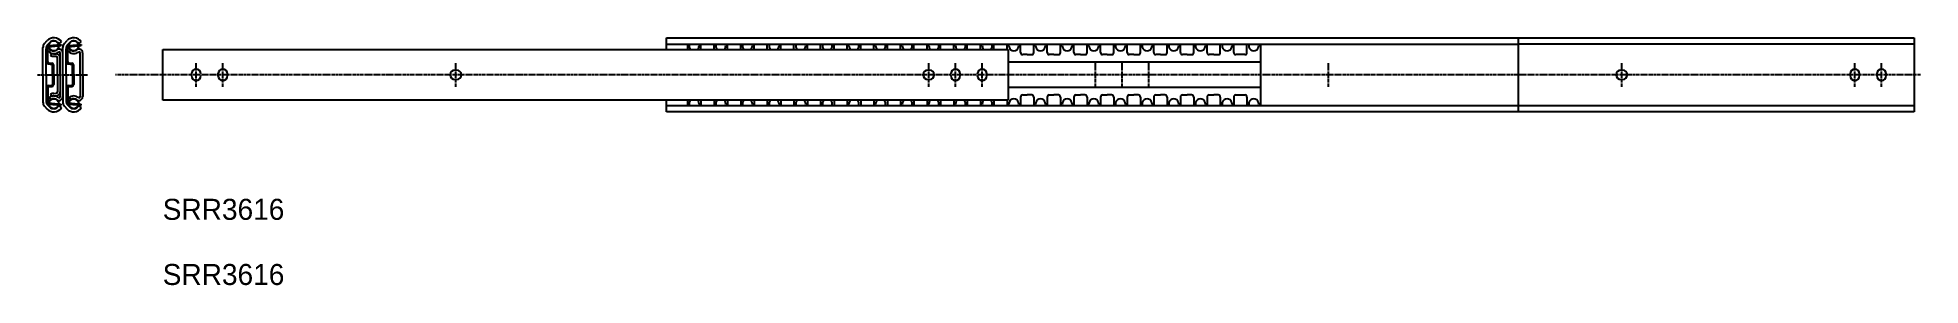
# Model space of a CAD drawing. Extents: x -50 to 848, y 10 to 128.
import ezdxf

# ---------------------------------------------------------------- set-up
doc = ezdxf.new("R2010")
doc.units = 0
doc.linetypes.add('CENTER', pattern=[2, 1.25, -0.25, 0.25, -0.25])
doc.layers.get('0').update_dxf_attribs({"linetype": 'CONTINUOUS'})
doc.layers.add('CENTER', color=1, linetype='CENTER')

msp = doc.modelspace()

# ---------------------------------------------------------------- linework, layer by layer
at = {"color": 7, "linetype": 'CONTINUOUS'}
for p, q in [((-46.35, 124.9), (-45.08, 126.27)), ((-39.54, 124.8), (-38.3, 125.69)), ((-36.85, 124.9), (-35.58, 126.27)), ((-30.03, 124.8), (-28.79, 125.69)), ((250.07, 127.65), (656.07, 127.65)), ((250.07, 122), (250.07, 127.65)), ((656.07, 127.65), (844.7, 127.65)), ((656.07, 127.65), (656.07, 92.35)), ((844.7, 127.65), (844.7, 92.35)), ((-47.09, 110), (-47.09, 123)), ((-47.09, 110), (-47.09, 123)), ((-45.57, 110), (-45.57, 122.41)), ((-45.31, 116.15), (-45.31, 122.94)), ((-44.83, 124.3), (-43.97, 125.23)), ((-44.71, 116.15), (-44.71, 122.94)), ((-44.41, 123.93), (-38.37, 124.5)), ((-44.35, 123.33), (-38.31, 123.9)), ((-44.3, 120.95), (-43.33, 121.8)), ((-43.42, 119.16), (-42.8, 120.22)), ((-41.86, 118.84), (-40.74, 118.8)), ((-41.81, 120.04), (-40.69, 120)), ((-40.07, 110), (-40.07, 118.1)), ((-38.86, 113.72), (-38.87, 118.1)), ((-38.86, 110), (-38.86, 120.24)), ((-38.86, 110), (-38.86, 120.24)), ((-38.31, 124.5), (-38.31, 123.9)), ((-37.59, 110), (-37.59, 123)), ((-37.59, 110), (-37.59, 123)), ((-37.59, 110), (-37.59, 120.24)), ((-37.59, 110), (-37.59, 120.24)), ((-37.59, 110), (-37.59, 120.24)), ((-36.07, 110), (-36.07, 122.41)), ((-35.81, 116.15), (-35.81, 122.94)), ((-35.33, 124.3), (-34.47, 125.23)), ((-35.21, 116.15), (-35.21, 122.94)), ((-34.91, 123.93), (-28.87, 124.5)), ((-34.85, 123.33), (-28.81, 123.9)), ((-34.8, 120.95), (-33.83, 121.8)), ((-29.36, 110), (-29.36, 120.24)), ((-29.36, 110), (-29.36, 120.24)), ((-29.36, 113.72), (-29.36, 118.1)), ((-28.81, 124.5), (-28.81, 123.9)), ((-28.09, 110), (-28.09, 120.24)), ((10, 122), (413, 122)), ((10, 98), (10, 122)), ((250.07, 124.65), (260.07, 124.65)), ((260.07, 124.65), (533.17, 124.65)), ((260.07, 124.65), (260.07, 122)), ((266.47, 122), (266.47, 124.65)), ((272.77, 122), (272.77, 124.65)), ((279.17, 122), (279.17, 124.65)), ((285.47, 122), (285.47, 124.65)), ((291.87, 122), (291.87, 124.65)), ((298.17, 122), (298.17, 124.65)), ((304.57, 122), (304.57, 124.65)), ((310.87, 122), (310.87, 124.65)), ((317.27, 122), (317.27, 124.65)), ((323.57, 122), (323.57, 124.65)), ((329.97, 122), (329.97, 124.65)), ((336.27, 122), (336.27, 124.65)), ((342.67, 122), (342.67, 124.65)), ((348.97, 122), (348.97, 124.65)), ((355.37, 122), (355.37, 124.65)), ((361.67, 122), (361.67, 124.65)), ((368.07, 122), (368.07, 124.65)), ((374.37, 122), (374.37, 124.65)), ((380.77, 122), (380.77, 124.65)), ((387.07, 122), (387.07, 124.65)), ((393.47, 122), (393.47, 124.65)), ((399.77, 122), (399.77, 124.65)), ((406.17, 122), (406.17, 124.65)), ((412.47, 122), (412.47, 124.65)), ((413, 122), (413, 98)), ((418.87, 120.6), (418.87, 124.65)), ((422.02, 119.6), (419.87, 119.6)), ((422.02, 119.6), (424.17, 119.6)), ((425.17, 120.6), (425.17, 124.65)), ((431.57, 120.6), (431.57, 124.65)), ((434.72, 119.6), (432.57, 119.6)), ((434.72, 119.6), (436.87, 119.6)), ((437.87, 120.6), (437.87, 124.65)), ((444.27, 120.6), (444.27, 124.65)), ((447.42, 119.6), (445.27, 119.6)), ((447.42, 119.6), (449.57, 119.6)), ((450.57, 120.6), (450.57, 124.65)), ((456.97, 120.6), (456.97, 124.65)), ((460.12, 119.6), (457.97, 119.6)), ((460.12, 119.6), (462.27, 119.6)), ((463.27, 120.6), (463.27, 124.65)), ((469.67, 120.6), (469.67, 124.65)), ((472.82, 119.6), (470.67, 119.6)), ((472.82, 119.6), (474.97, 119.6)), ((475.97, 120.6), (475.97, 124.65)), ((482.37, 120.6), (482.37, 124.65)), ((485.52, 119.6), (483.37, 119.6)), ((485.52, 119.6), (487.67, 119.6)), ((488.67, 120.6), (488.67, 124.65)), ((495.07, 120.6), (495.07, 124.65)), ((498.22, 119.6), (496.07, 119.6)), ((498.22, 119.6), (500.37, 119.6)), ((501.37, 120.6), (501.37, 124.65)), ((507.77, 120.6), (507.77, 124.65)), ((510.92, 119.6), (508.77, 119.6)), ((510.92, 119.6), (513.07, 119.6)), ((514.07, 120.6), (514.07, 124.65)), ((520.47, 120.6), (520.47, 124.65)), ((523.62, 119.6), (521.47, 119.6)), ((525.77, 119.6), (523.62, 119.6)), ((526.77, 120.6), (526.77, 124.65)), ((533.17, 124.65), (656.07, 124.65)), ((533.17, 124.65), (533.17, 95.35)), ((844.7, 124.65), (656.07, 124.65)), ((-47.09, 110), (-47.09, 97)), ((-47.09, 110), (-47.09, 97)), ((-45.57, 110), (-45.57, 97.59)), ((-44.46, 115.16), (-42.86, 114.93)), ((-44.37, 115.75), (-42.77, 115.52)), ((-42.51, 110), (-42.51, 114.53)), ((-42.51, 110), (-42.51, 105.47)), ((-41.91, 110), (-41.91, 114.53)), ((-41.91, 110), (-41.91, 105.47)), ((-40.07, 110), (-40.07, 101.9)), ((-38.86, 110), (-38.86, 113.72)), ((-38.86, 110), (-38.86, 99.76)), ((-38.86, 110), (-38.86, 99.76)), ((-38.86, 110), (-38.86, 106.29)), ((-37.59, 110), (-37.59, 97)), ((-37.59, 110), (-37.59, 97)), ((-37.59, 110), (-37.59, 99.76)), ((-37.59, 110), (-37.59, 99.76)), ((-37.59, 110), (-37.59, 99.76)), ((-36.07, 110), (-36.07, 97.59)), ((-34.96, 115.16), (-33.36, 114.93)), ((-34.87, 115.75), (-33.27, 115.52)), ((-33.01, 110), (-33.01, 114.53)), ((-33.01, 110), (-33.01, 105.47)), ((-32.41, 110), (-32.41, 114.53)), ((-32.41, 110), (-32.41, 105.47)), ((-29.36, 110), (-29.36, 113.72)), ((-29.36, 110), (-29.36, 99.76)), ((-29.36, 110), (-29.36, 99.76)), ((-29.36, 110), (-29.36, 106.29)), ((-28.09, 110), (-28.09, 99.76)), ((150.1, 112.25), (149.3, 112.25)), ((149.3, 107.75), (150.1, 107.75)), ((375.5, 112.25), (374.7, 112.25)), ((374.7, 107.75), (375.5, 107.75)), ((533.17, 116), (413, 116)), ((705.8, 112.25), (705, 112.25)), ((705, 107.75), (705.8, 107.75)), ((-45.31, 103.85), (-45.31, 97.06)), ((-44.71, 103.85), (-44.71, 97.06)), ((-44.46, 104.84), (-42.86, 105.07)), ((-44.37, 104.25), (-42.77, 104.48)), ((-44.31, 99.05), (-43.33, 98.2)), ((-43.42, 100.84), (-42.8, 99.78)), ((-41.86, 101.16), (-40.74, 101.2)), ((-41.81, 99.96), (-40.69, 100)), ((-38.86, 106.29), (-38.86, 101.9)), ((-35.81, 103.85), (-35.81, 97.06)), ((-35.21, 103.85), (-35.21, 97.06)), ((-34.96, 104.84), (-33.36, 105.07)), ((-34.87, 104.25), (-33.27, 104.48)), ((-34.81, 99.05), (-33.83, 98.2)), ((-29.36, 106.29), (-29.36, 101.9)), ((533.17, 104), (413, 104)), ((418.87, 99.4), (418.87, 95.35)), ((419.87, 100.4), (422.02, 100.4)), ((424.17, 100.4), (422.02, 100.4)), ((425.17, 99.4), (425.17, 95.35)), ((431.57, 99.4), (431.57, 95.35)), ((432.57, 100.4), (434.72, 100.4)), ((436.87, 100.4), (434.72, 100.4)), ((437.87, 99.4), (437.87, 95.35)), ((444.27, 99.4), (444.27, 95.35)), ((445.27, 100.4), (447.42, 100.4)), ((449.57, 100.4), (447.42, 100.4)), ((450.57, 99.4), (450.57, 95.35)), ((456.97, 99.4), (456.97, 95.35)), ((457.97, 100.4), (460.12, 100.4)), ((462.27, 100.4), (460.12, 100.4)), ((463.27, 99.4), (463.27, 95.35)), ((469.67, 99.4), (469.67, 95.35)), ((470.67, 100.4), (472.82, 100.4)), ((474.97, 100.4), (472.82, 100.4)), ((475.97, 99.4), (475.97, 95.35)), ((482.37, 99.4), (482.37, 95.35)), ((483.37, 100.4), (485.52, 100.4)), ((487.67, 100.4), (485.52, 100.4)), ((488.67, 99.4), (488.67, 95.35)), ((495.07, 99.4), (495.07, 95.35)), ((496.07, 100.4), (498.22, 100.4)), ((500.37, 100.4), (498.22, 100.4)), ((501.37, 99.4), (501.37, 95.35)), ((507.77, 99.4), (507.77, 95.35)), ((508.77, 100.4), (510.92, 100.4)), ((513.07, 100.4), (510.92, 100.4)), ((514.07, 99.4), (514.07, 95.35)), ((520.47, 99.4), (520.47, 95.35)), ((521.47, 100.4), (523.62, 100.4)), ((523.62, 100.4), (525.77, 100.4)), ((526.77, 99.4), (526.77, 95.35)), ((-46.35, 95.1), (-45.08, 93.73)), ((-44.83, 95.7), (-43.97, 94.77)), ((-44.41, 96.07), (-38.37, 95.5)), ((-44.35, 96.67), (-38.32, 96.1)), ((-39.53, 95.2), (-38.3, 94.31)), ((-38.32, 95.5), (-38.32, 96.1)), ((-36.85, 95.1), (-35.58, 93.73)), ((-35.33, 95.7), (-34.47, 94.77)), ((-34.91, 96.07), (-28.87, 95.5)), ((-34.85, 96.67), (-28.81, 96.1)), ((-30.03, 95.2), (-28.79, 94.31)), ((-28.81, 95.5), (-28.81, 96.1)), ((413, 98), (10, 98)), ((250.07, 92.35), (250.07, 98)), ((250.07, 95.35), (260.07, 95.35)), ((656.07, 92.35), (250.07, 92.35)), ((260.07, 98), (260.07, 95.35)), ((260.07, 95.35), (533.17, 95.35)), ((266.47, 98), (266.47, 95.35)), ((272.77, 98), (272.77, 95.35)), ((279.17, 98), (279.17, 95.35)), ((285.47, 98), (285.47, 95.35)), ((291.87, 98), (291.87, 95.35)), ((298.17, 98), (298.17, 95.35)), ((304.57, 98), (304.57, 95.35)), ((310.87, 98), (310.87, 95.35)), ((317.27, 98), (317.27, 95.35)), ((323.57, 98), (323.57, 95.35)), ((329.97, 98), (329.97, 95.35)), ((336.27, 98), (336.27, 95.35)), ((342.67, 98), (342.67, 95.35)), ((348.97, 98), (348.97, 95.35)), ((355.37, 98), (355.37, 95.35)), ((361.67, 98), (361.67, 95.35)), ((368.07, 98), (368.07, 95.35)), ((374.37, 98), (374.37, 95.35)), ((380.77, 98), (380.77, 95.35)), ((387.07, 98), (387.07, 95.35)), ((393.47, 98), (393.47, 95.35)), ((399.77, 98), (399.77, 95.35)), ((406.17, 98), (406.17, 95.35)), ((412.47, 98), (412.47, 95.35)), ((533.17, 95.35), (656.07, 95.35)), ((656.07, 95.35), (844.7, 95.35)), ((844.7, 92.35), (656.07, 92.35))]:
    msp.add_line(p, q, dxfattribs=at)
for centre in [(-41.92, 123.75), (-32.42, 123.75), (-41.92, 96.25), (-32.42, 96.25)]:
    msp.add_circle(centre, 2.38, dxfattribs=at)
for centre, radius, start, end in [((-41.92, 123.33), 4.32, 33.0728, 137.199), ((-41.92, 123.33), 2.8, 31.65078, 137.2018), ((-32.42, 123.33), 4.32, 33.07207, 137.1988), ((-32.42, 123.33), 2.8, 31.64973, 137.2015), ((-44.3, 123), 2.79, 137.2011, 179.9998), ((-42.78, 122.41), 2.79, 137.19709, 180.00343), ((-44.31, 122.94), 1, 95.3513, 179.9995), ((-44.31, 122.94), 0.4, 95.3581, 179.9987), ((-41.92, 123.75), 3.68, 229.50109, 310.91789), ((-41.66, 123.74), 4.9, 249.0227, 267.7341), ((-41.92, 123.75), 2.41, 233.9298, 319.49143), ((-41.66, 123.74), 3.7, 252.1337, 267.7341), ((-40.77, 118.1), 0.7, 359.98424, 87.73957), ((-40.77, 118.1), 1.9, 0, 87.73434), ((-39.59, 120.24), 2, 0, 104.11258), ((-39.59, 120.24), 0.73, 0.00933, 82.8914), ((-34.8, 123), 2.79, 137.2012, 179.9998), ((-33.28, 122.41), 2.79, 137.19641, 180.00469), ((-34.81, 122.94), 1, 95.3513, 179.9995), ((-34.81, 122.94), 0.4, 95.3574, 179.9987), ((-32.42, 123.75), 3.68, 229.50217, 310.91789), ((-32.42, 123.75), 2.41, 233.9299, 319.4979), ((-30.09, 120.24), 2, 0, 104.10787), ((-30.09, 120.24), 0.73, 0.01475, 82.89588), ((263.27, 123.8), 2.38, 159.07517, 229.13931), ((263.27, 123.8), 2.38, 310.86069, 20.92483), ((275.97, 123.8), 2.38, 159.07517, 229.13931), ((275.97, 123.8), 2.38, 310.86069, 20.92483), ((288.67, 123.8), 2.38, 159.07517, 229.13931), ((288.67, 123.8), 2.38, 310.86069, 20.92483), ((301.37, 123.8), 2.38, 159.07517, 229.13931), ((301.37, 123.8), 2.38, 310.86069, 20.92483), ((314.07, 123.8), 2.38, 159.07517, 229.13931), ((314.07, 123.8), 2.38, 310.86069, 20.92483), ((326.77, 123.8), 2.38, 159.07517, 229.13931), ((326.77, 123.8), 2.38, 310.86069, 20.92483), ((339.47, 123.8), 2.38, 159.07517, 229.13931), ((339.47, 123.8), 2.38, 310.86069, 20.92483), ((352.17, 123.8), 2.38, 159.07517, 229.13931), ((352.17, 123.8), 2.38, 310.86069, 20.92483), ((364.87, 123.8), 2.38, 159.07517, 229.13931), ((364.87, 123.8), 2.38, 310.86069, 20.92483), ((377.57, 123.8), 2.38, 159.07517, 229.13931), ((377.57, 123.8), 2.38, 310.86069, 20.92483), ((390.27, 123.8), 2.38, 159.07517, 229.13931), ((390.27, 123.8), 2.38, 310.86069, 20.92483), ((402.97, 123.8), 2.38, 159.07517, 229.13931), ((402.97, 123.8), 2.38, 310.86069, 20.92483), ((415.67, 123.8), 2.38, 159.07517, 20.92483), ((419.87, 120.6), 1, 180, 270), ((424.17, 120.6), 1, 270, 0), ((428.37, 123.8), 2.38, 159.07517, 20.92483), ((432.57, 120.6), 1, 180, 270), ((436.87, 120.6), 1, 270, 0), ((441.07, 123.8), 2.38, 159.07517, 20.92483), ((445.27, 120.6), 1, 180, 270), ((449.57, 120.6), 1, 270, 0), ((453.77, 123.8), 2.38, 159.07517, 20.92483), ((457.97, 120.6), 1, 180, 270), ((462.27, 120.6), 1, 270, 0), ((466.47, 123.8), 2.38, 159.07517, 20.92483), ((470.67, 120.6), 1, 180, 270), ((474.97, 120.6), 1, 270, 0), ((479.17, 123.8), 2.38, 159.07517, 20.92483), ((483.37, 120.6), 1, 180, 270), ((487.67, 120.6), 1, 270, 0), ((491.87, 123.8), 2.38, 159.07517, 20.92483), ((496.07, 120.6), 1, 180, 270), ((500.37, 120.6), 1, 270, 0), ((504.57, 123.8), 2.38, 159.07517, 20.92483), ((508.77, 120.6), 1, 180, 270), ((513.07, 120.6), 1, 270, 0), ((517.27, 123.8), 2.38, 159.07517, 20.92483), ((521.47, 120.6), 1, 180, 270), ((525.77, 120.6), 1, 270, 0), ((529.97, 123.8), 2.38, 159.07517, 20.92483), ((-44.31, 116.15), 1, 180, 261.8742), ((-44.31, 116.15), 0.4, 179.9987, 261.8919), ((-42.91, 114.53), 0.4, 0.0013, 81.8926), ((-42.91, 114.53), 1, 0, 81.8735), ((-34.81, 116.15), 1, 180, 261.874), ((-34.81, 116.15), 0.4, 179.9987, 261.8926), ((-33.41, 114.53), 0.4, 0.0013, 81.893), ((-33.41, 114.53), 1, 0, 81.8732), ((25.9, 110.4), 2.25, 0, 180), ((25.9, 109.6), 2.25, 180, 0), ((38.6, 110.4), 2.25, 0, 180), ((38.6, 109.6), 2.25, 180, 0), ((149.3, 110), 2.25, 90, 270), ((150.1, 110), 2.25, 270, 90), ((374.7, 110), 2.25, 90, 270), ((375.5, 110), 2.25, 270, 90), ((387.8, 110.4), 2.25, 0, 180), ((387.8, 109.6), 2.25, 180, 0), ((400.5, 110.4), 2.25, 0, 180), ((400.5, 109.6), 2.25, 180, 0), ((705, 110), 2.25, 90, 270), ((705.8, 110), 2.25, 270, 90), ((816.5, 110.4), 2.25, 0, 180), ((816.5, 109.6), 2.25, 180, 0), ((829.2, 110.4), 2.25, 0, 180), ((829.2, 109.6), 2.25, 180, 0), ((-44.31, 103.85), 1, 98.1263, 179.9995), ((-44.31, 103.85), 0.4, 98.1049, 179.9987), ((-41.92, 96.25), 3.68, 49.08106, 130.49926), ((-41.66, 96.26), 4.9, 92.2659, 110.97679), ((-42.91, 105.47), 0.4, 278.1056, 0.0013), ((-41.66, 96.26), 3.7, 92.2659, 107.8664), ((-42.91, 105.47), 1, 278.1265, 0.0005), ((-40.77, 101.9), 0.7, 272.2681, 359.9995), ((-40.77, 101.9), 1.9, 272.2682, 0.0003), ((-39.59, 99.76), 2, 255.88773, 0.0003), ((-39.59, 99.76), 0.73, 277.11372, 359.98856), ((-34.81, 103.85), 1, 98.126, 179.9995), ((-34.81, 103.85), 0.4, 98.1052, 179.9987), ((-32.42, 96.25), 3.68, 49.08109, 130.4979), ((-33.42, 105.47), 0.4, 278.1054, 0.0013), ((-33.42, 105.47), 1, 278.1263, 0.0005), ((-30.09, 99.76), 2, 255.88972, 0.0003), ((-30.09, 99.76), 0.73, 277.1083, 0.0007), ((419.87, 99.4), 1, 90, 180), ((424.17, 99.4), 1, 0, 90), ((432.57, 99.4), 1, 90, 180), ((436.87, 99.4), 1, 0, 90), ((445.27, 99.4), 1, 90, 180), ((449.57, 99.4), 1, 0, 90), ((457.97, 99.4), 1, 90, 180), ((462.27, 99.4), 1, 0, 90), ((470.67, 99.4), 1, 90, 180), ((474.97, 99.4), 1, 0, 90), ((483.37, 99.4), 1, 90, 180), ((487.67, 99.4), 1, 0, 90), ((496.07, 99.4), 1, 90, 180), ((500.37, 99.4), 1, 0, 90), ((508.77, 99.4), 1, 90, 180), ((513.07, 99.4), 1, 0, 90), ((521.47, 99.4), 1, 90, 180), ((525.77, 99.4), 1, 0, 90), ((-44.3, 97), 2.79, 180, 222.8005), ((-42.78, 97.59), 2.79, 180, 222.8007), ((-44.31, 97.06), 1, 180, 264.6492), ((-41.92, 96.67), 4.32, 222.8006, 326.9272), ((-44.31, 97.06), 0.4, 179.9987, 264.6404), ((-41.92, 96.67), 2.8, 222.7996, 328.35066), ((-41.92, 96.25), 2.41, 40.50683, 126.0686), ((-34.8, 97), 2.79, 180, 222.8005), ((-33.28, 97.59), 2.79, 180, 222.8006), ((-34.81, 97.06), 1, 180, 264.6491), ((-32.42, 96.67), 4.32, 222.8007, 326.9282), ((-34.81, 97.06), 0.4, 179.9987, 264.6401), ((-32.42, 96.67), 2.8, 222.7998, 328.35219), ((-32.42, 96.25), 2.41, 40.5045, 126.0686), ((263.27, 96.2), 2.38, 130.86069, 200.92483), ((263.27, 96.2), 2.38, 339.07517, 49.13931), ((275.97, 96.2), 2.38, 130.86069, 200.92483), ((275.97, 96.2), 2.38, 339.07517, 49.13931), ((288.67, 96.2), 2.38, 130.86069, 200.92483), ((288.67, 96.2), 2.38, 339.07517, 49.13931), ((301.37, 96.2), 2.38, 130.86069, 200.92483), ((301.37, 96.2), 2.38, 339.07517, 49.13931), ((314.07, 96.2), 2.38, 130.86069, 200.92483), ((314.07, 96.2), 2.38, 339.07517, 49.13931), ((326.77, 96.2), 2.38, 130.86069, 200.92483), ((326.77, 96.2), 2.38, 339.07517, 49.13931), ((339.47, 96.2), 2.38, 130.86069, 200.92483), ((339.47, 96.2), 2.38, 339.07517, 49.13931), ((352.17, 96.2), 2.38, 130.86069, 200.92483), ((352.17, 96.2), 2.38, 339.07517, 49.13931), ((364.87, 96.2), 2.38, 130.86069, 200.92483), ((364.87, 96.2), 2.38, 339.07517, 49.13931), ((377.57, 96.2), 2.38, 130.86069, 200.92483), ((377.57, 96.2), 2.38, 339.07517, 49.13931), ((390.27, 96.2), 2.38, 130.86069, 200.92483), ((390.27, 96.2), 2.38, 339.07517, 49.13931), ((402.97, 96.2), 2.38, 130.86069, 200.92483), ((402.97, 96.2), 2.38, 339.07517, 49.13931), ((415.67, 96.2), 2.38, 339.07517, 200.92483), ((428.37, 96.2), 2.38, 339.07517, 200.92483), ((441.07, 96.2), 2.38, 339.07517, 200.92483), ((453.77, 96.2), 2.38, 339.07517, 200.92483), ((466.47, 96.2), 2.38, 339.07517, 200.92483), ((479.17, 96.2), 2.38, 339.07517, 200.92483), ((491.87, 96.2), 2.38, 339.07517, 200.92483), ((504.57, 96.2), 2.38, 339.07517, 200.92483), ((517.27, 96.2), 2.38, 339.07517, 200.92483), ((529.97, 96.2), 2.38, 339.07517, 200.92483)]:
    msp.add_arc(centre, radius, start, end, dxfattribs=at)
at = {"layer": 'CENTER', "color": 1, "linetype": 'CENTER'}
for p, q in [((-49.59, 110), (-25.6, 110)), ((847.7, 110), (-12.54, 110)), ((25.9, 104.35), (25.9, 115.65)), ((38.6, 104.35), (38.6, 115.65)), ((149.7, 104.35), (149.7, 115.65)), ((375.1, 104.35), (375.1, 115.65)), ((387.8, 104.35), (387.8, 115.65)), ((400.5, 104.35), (400.5, 115.65)), ((454.6, 104.35), (454.6, 115.65)), ((467.3, 104.35), (467.3, 115.65)), ((480, 104.35), (480, 115.65)), ((565.7, 104.35), (565.7, 115.65)), ((705.4, 104.35), (705.4, 115.65)), ((816.5, 104.35), (816.5, 115.65)), ((829.2, 104.35), (829.2, 115.65))]:
    msp.add_line(p, q, dxfattribs=at)

# ---------------------------------------------------------------- texts
at = {"color": 7, "linetype": 'CONTINUOUS'}
for p in [(10, 41), (10, 10)]:
    msp.add_text('SRR3616', height=10, dxfattribs=at).set_placement(p)

doc.saveas('drawing.dxf')
